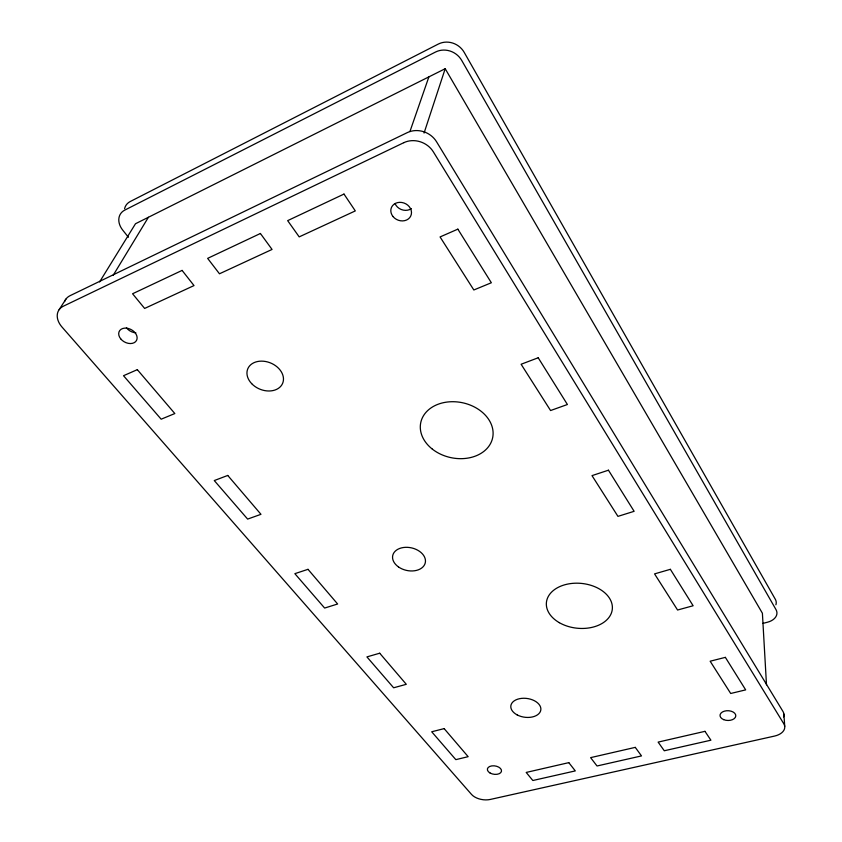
<?xml version="1.0" encoding="UTF-8"?>
<svg xmlns="http://www.w3.org/2000/svg" width="842" height="842" viewBox="0 0 842 842"><rect width="100%" height="100%" fill="white"/><g stroke="black" fill="none" stroke-linecap="round" stroke-linejoin="round"><path stroke-width="1.26" d="M424.063 133.057L445.197 68.707L762.399 613.239L766.494 684.841M409.928 131.552L428.883 76.875M113.112 275.418L148.403 217.278M99.588 281.944L135.499 223.74L445.197 68.707M59.14 309.667L65.897 299.12M762.831 623.427L767.599 622.185A14.535 9.683 -0.8 0 0 776.008 609.629L461.721 60.435A19.44 18.029 32.9 0 0 435.493 52.046L124.732 210.132A17.871 13.546 33.1 0 0 122.732 230.129L128.447 237.265M783.881 714.027L784.733 726.341M775.903 604.767A14.419 9.672 -0.9 0 0 775.303 599.241L464.216 52.383A19.24 17.914 34.1 0 0 438.282 44.079L130.215 201.543A17.703 13.504 33.4 0 0 124.584 208.679M783.555 716.921A15.693 9.672 0.5 0 0 782.934 711.395L436.545 141.751A21.524 19.134 25.6 0 0 407.349 132.594L70.096 295.668A19.587 13.977 30.2 0 0 64.581 301.625M411.38 208.616A10.42 8.999 22.9 0 1 395.045 203.575M135.857 332.779A9.651 7.02 28.4 0 1 126.405 327.685M403.834 142.666L63.361 306.204A19.808 14.019 29.9 0 0 61.992 327.033L471.509 794.406A13.977 8.104 8.9 0 0 490.286 799.447L774.535 736.076A15.83 9.662 0.6 0 0 783.765 723.71L433.398 151.918A21.787 19.25 25 0 0 403.834 142.666M182.093 270.408L132.573 293.763L144.635 308.435L194.007 285.575L182.093 270.408M260.41 233.487L207.637 258.368L219.478 273.787L272.05 249.442L260.41 233.487M343.989 194.07L287.659 220.636L299.194 236.886L355.303 210.91L343.989 194.07M137.32 369.659L123.521 375.711L161.159 419.2L174.831 413.548L137.32 369.659M457.848 229.14L440.071 236.939L473.835 289.985L491.349 282.754L457.848 229.14M227.75 475.446L214.268 480.561L247.632 519.093L260.967 514.315L227.75 475.446M538.206 357.766L521.114 364.249L550.573 410.538L567.403 404.507L538.206 357.766M308.004 569.329L294.858 573.665L324.633 608.061L337.631 603.998L308.004 569.329M608.45 470.204L592.01 475.625L617.944 516.367L634.121 511.315L608.45 470.204M379.71 653.213L366.912 656.907L393.635 687.788L406.297 684.314L379.71 653.213M670.369 569.318L654.56 573.886L677.568 610.018L693.124 605.756L670.369 569.318M444.155 728.614L431.704 731.772L455.827 759.642L468.152 756.674L444.155 728.614M725.362 657.36L710.153 661.212L730.698 693.482L745.675 689.882L725.362 657.36M568.813 762.642L526.197 772.44L532.839 780.513L575.297 770.904L568.813 762.642M635.268 747.37L590.61 757.632L597.02 765.988L641.499 755.916L635.268 747.37M704.964 731.34L658.128 742.107L664.275 750.759L710.911 740.202L704.964 731.34M559.341 622.68A33.112 22.502 5.8 0 0 612.123 610.471A33.112 22.502 5.8 0 0 566.634 584.306A33.112 22.502 5.8 0 0 559.341 622.68M432.356 449.133A36.732 28.049 12 0 0 492.317 439.124A36.732 28.049 12 0 0 445.439 402.297A36.732 28.049 12 0 0 432.356 449.133M251.663 383.636A18.871 14.146 22.4 0 0 282.596 383.415A18.871 14.146 22.4 0 0 261.378 361.134A18.871 14.146 22.4 0 0 251.663 383.636M517.167 714.911A15.135 9.462 7.8 0 0 540.827 709.943A15.135 9.462 7.8 0 0 519.525 698.692A15.135 9.462 7.8 0 0 517.167 714.911M398.445 566.898A16.672 11.535 12.6 0 0 425.231 562.982A16.672 11.535 12.6 0 0 403.371 547.521A16.672 11.535 12.6 0 0 398.445 566.898M723.646 719.626A7.894 4.884 1.7 0 0 735.792 715.963A7.894 4.884 1.7 0 0 724.288 711.185A7.894 4.884 1.7 0 0 723.646 719.626M393.025 216.552A10.546 9.051 22.5 0 0 410.759 215.984A10.546 9.051 22.5 0 0 399.676 202.343A10.546 9.051 22.5 0 0 393.025 216.552M490.065 773.009A7.136 4.221 8.6 0 0 501.453 771.377A7.136 4.221 8.6 0 0 491.802 765.894A7.136 4.221 8.6 0 0 490.065 773.009M120.69 338.831A9.757 7.031 28.2 0 0 136.488 340.484A9.757 7.031 28.2 0 0 126.574 328.159A9.757 7.031 28.2 0 0 120.69 338.831"/></g></svg>
